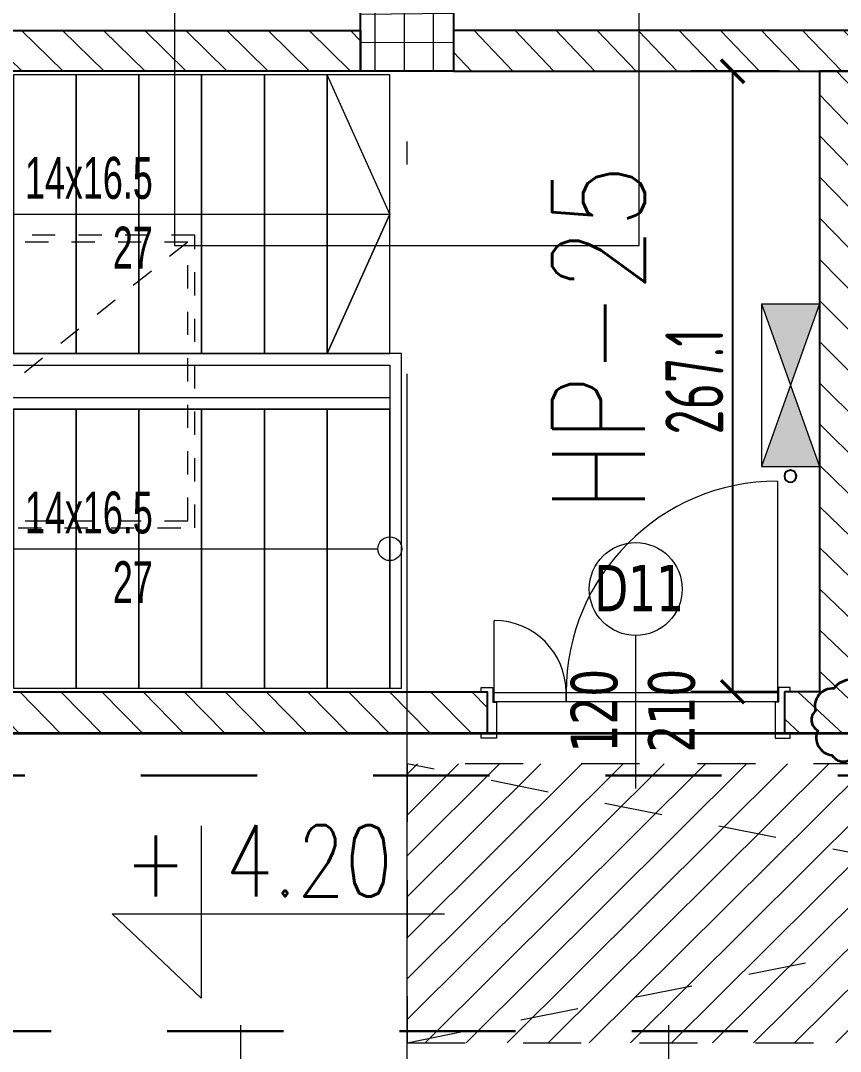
# Model space of a CAD drawing. Extents: x 6529560 to 6558080, y 5579316 to 5588131.
# Drawn here: x 6543822.113 to 6543825.642, y 5579678.003 to 5579682.439 of the extents above; entities that cross this region are included whole.
import ezdxf
from ezdxf import colors
from ezdxf.entities.mleader import LeaderData, LeaderLine
from ezdxf.math import Vec2, Vec3

# ---------------------------------------------------------------- set-up
doc = ezdxf.new("R2010")
doc.units = 0
doc.header["$MEASUREMENT"] = 0
doc.header["$PDSIZE"] = -5
for name, pattern in [('0.5_0.5', [1, 0.5, -0.5]), ('ACAD_ISO10W100', [18, 12, -3, 0, -3]), ('GR_HIDDEN', [0.004, 0.003, -0.001]), ('GR_SOLID', [0])]:
    doc.linetypes.add(name, pattern=pattern)
doc.layers.get('0').update_dxf_attribs({"color": 2, "linetype": 'CONTINUOUS', "lineweight": 5})
doc.layers.get('Defpoints').update_dxf_attribs({"linetype": 'CONTINUOUS'})
for name, color, linetype, lineweight in [('_AS_hydrantowa_opis', 7, 'CONTINUOUS', 25), ('_AS_hydrantowa_szafki', 240, 'CONTINUOUS', 25), ('_AS_WH_hydrant', 1, 'CONTINUOUS', 15), ('arch_drzwi i okna', 4, 'CONTINUOUS', 15), ('arch_drzwi i okna_znaczniki', 130, 'CONTINUOUS', 9), ('arch_fundamenty na rzucie', 3, 'CONTINUOUS', 15), ('arch_opisy', 20, 'CONTINUOUS', 13), ('arch_opisy elewacje', 7, 'GR_SOLID', 25), ('arch_osie', 181, 'CONTINUOUS', 5), ('arch_powierzchnia', 6, 'CONTINUOUS', 35), ('arch_schody', 7, 'CONTINUOUS', 9), ('arch_sciany murowane wewnetrzne', 20, 'CONTINUOUS', 25), ('arch_sciany wewnetrzne murowane wypelnienie', 20, 'CONTINUOUS', 15), ('arch_sciany wewntrzne gk wypelnienie', 70, 'CONTINUOUS', 13), ('arch_slupy wypelnienie', 9, 'CONTINUOUS', 13), ('arch_słupy', 8, 'CONTINUOUS', 25), ('arch_wymiary', 2, 'CONTINUOUS', 13), ('STRICHART_5_N1', 1, 'GR_HIDDEN', 18)]:
    doc.layers.add(name, color=color, linetype=linetype, lineweight=lineweight)
doc.styles.add('GR_STANDARD', font='simplex.shx')
doc.styles.add('ISO8', font='iso8.shx', dxfattribs={"width": 0.7})
doc.styles.add('KA_opisy_pionów', font='romans.shx', dxfattribs={"width": 0.8})
doc.styles.get("Standard").update_dxf_attribs({"font": 'arial.ttf', "width": 0.75})
doc.styles.add('styl1', font='romans.shx', dxfattribs={"width": 0.75})
doc.styles.add('TABELKA', font='tahoma.ttf', dxfattribs={"width": 0.8})
doc.dimstyles.new('biura', dxfattribs={"dimtxt": 0.25, "dimasz": 0.1, "dimexe": 0.18, "dimexo": 0.0625, "dimgap": 0.04, "dimtad": 1, "dimdec": 1, "dimlfac": 100, "dimzin": 0, "dimdsep": 46, "dimtxsty": 'ISO8', "dimblk": 'ARCHTICK', "dimcen": 0.09, "dimadec": 0, "dimazin": 0, "dimtfac": 1, "dimtdec": 1, "dimtix": 1, "dimtofl": 0, "dimtmove": 0, "dimatfit": 3, "dimldrblk": 'ARCHTICK', "dimfxl": 0.2, "dimfxlon": 1, "dimtolj": 1, "dimtzin": 0, "dimarcsym": 0})

# ---------------------------------------------------------------- blocks, each defined once
blk = doc.blocks.new('A$C6A985AF1')
for p, q in [((0.9365009339526295, 1.024999864399432, -1.8365369545e-06), (1.061500933952628, 1.024999864399432, -1.8365369545e-06)), ((0.9365009339526295, 0.0249998643994331, -1.8365369545e-06), (1.061500933952628, 0.0249998643994331, -1.8365369545e-06))]:
    blk.add_line(p, q)
at = {"layer": 'arch_drzwi i okna', "extrusion": (0, 0, -1)}
for points in [[(-0.9365009339526295, 1.049999863840638), (-0.9185009337961672, 1.049999863840638), (-0.9185009337961672, 0.9999998640269039), (-0.9810009337961672, 0.9999998640269039), (-0.9810009337961672, 0.9849998643621802), (-1.081500934436917, 0.9849998643621802), (-1.081500934436917, 1.049999863840638), (-1.061500933952628, 1.049999863840638)], [(-0.940000934526324, 0.9949998641386628), (-0.8580745356157422, 0.9914228804409503), (-0.7767716469243169, 0.9807191519066693), (-0.6967110317200425, 0.962970140390098), (-0.6185019994154572, 0.9383109277114272), (-0.5427397675812246, 0.9069291837513445), (-0.4700009338557721, 0.8690637433901429), (-0.4008390838280321, 0.825002785772085), (-0.3357805805280805, 0.7750816410407424), (-0.2753205597400665, 0.7196802385151388), (-0.2199191572144628, 0.6592202167958022), (-0.16999801248312, 0.5941617144271732), (-0.1259370548650622, 0.5249998643994332), (-0.0880716145038605, 0.4522610297426583), (-0.056689870543778, 0.3764987988397479), (-0.0320306569337845, 0.2982897665351629), (-0.014281646348536, 0.2182291513308883), (-0.0035779178142548, 0.1369262626394629), (-9.341165423e-07, 0.0549998637288809), (-0.9800009336322546, 0.0549998637288809), (-0.9800009336322546, 0.9949998641386628), (-0.940000934526324, 0.9949998641386628), (-0.940000934526324, 0.0549998637288809)]]:
    blk.add_lwpolyline(points, dxfattribs=at)
at = {"layer": 'arch_drzwi i okna'}
blk.add_lwpolyline([(0.9365009339526295, -1.359730959e-07), (0.9185009337961672, -1.359730959e-07), (0.9185009337961672, 0.0499998638406396), (0.9810009337961672, 0.0499998638406396), (0.9810009337961672, 0.0649998644366861), (1.081500934436917, 0.0649998644366861), (1.081500934436917, -1.359730959e-07), (1.061500933952628, -1.359730959e-07)], dxfattribs=at)
at = {"layer": 'arch_drzwi i okna_znaczniki'}
blk.add_line((1.23829905502498, 0.5249998643994332, -1.8365369545e-06), (0.6945797856897116, 0.5249998643994332, -1.8365369545e-06), dxfattribs=at)
blk.add_circle((0.4945797855034472, 0.5249998643994332, -1.8365369545e-06), 0.2, dxfattribs=at)
blk = doc.blocks.new('_ArchTick')
at = {"color": 0, "linetype": 'ByBlock', "const_width": 0.15}
blk.add_lwpolyline([(-0.5, -0.5), (0.5, 0.5)], dxfattribs=at)
blk = doc.blocks.new('*D2567')
at = {"layer": 'arch_wymiary', "color": 0, "lineweight": -2, "transparency": 16777216}
for p, q in [((6543819.212003291, 5579683.301464302), (6543819.212003291, 5579683.681464302)), ((6543825.551878614, 5579683.301464302), (6543825.551878614, 5579683.681464302)), ((6543819.212003291, 5579683.501464303), (6543825.551878614, 5579683.501464303))]:
    blk.add_line(p, q, dxfattribs=at)
at = {"layer": 'Defpoints', "color": 0, "transparency": 16777216}
for p in [(6543825.551878614, 5579683.501464303), (6543819.212003291, 5579682.221068221, 8.356679206e-07), (6543825.551878614, 5579682.221169276, 8.356679206e-07)]:
    blk.add_point(p, dxfattribs=at)
at = {"layer": 'arch_wymiary', "color": 0, "lineweight": -2, "transparency": 16777216, "xscale": 0.1, "yscale": 0.1, "zscale": 0.1, "rotation": 180}
blk.add_blockref('_ArchTick', (6543819.212003291, 5579683.501464303), dxfattribs=at)
at = {"layer": 'arch_wymiary', "color": 0, "lineweight": -2, "transparency": 16777216, "xscale": 0.1, "yscale": 0.1, "zscale": 0.1}
blk.add_blockref('_ArchTick', (6543825.551878614, 5579683.501464303), dxfattribs=at)
at = {"layer": 'arch_wymiary', "color": 0, "transparency": 16777216, "insert": (6543822.381940953, 5579683.666464302), "char_height": 0.25, "attachment_point": 5, "style": 'ISO8'}
blk.add_mtext('\\A1;634.0', dxfattribs=at)
blk = doc.blocks.new('*D2568')
at = {"layer": 'arch_wymiary', "color": 0, "lineweight": -2, "transparency": 16777216}
for p, q in [((6543825.377972703, 5579682.221171102), (6543824.997972704, 5579682.221171102)), ((6543825.177972703, 5579682.221171102), (6543825.177972703, 5579679.55054744)), ((6543825.377972703, 5579679.55054744), (6543824.997972704, 5579679.55054744))]:
    blk.add_line(p, q, dxfattribs=at)
at = {"layer": 'Defpoints', "color": 0, "transparency": 16777216}
for p in [(6543825.491847374, 5579682.221171102, 8.356679206e-07), (6543825.177972703, 5579679.55054744), (6543825.551876872, 5579679.55054744, 8.356679206e-07)]:
    blk.add_point(p, dxfattribs=at)
at = {"layer": 'arch_wymiary', "color": 0, "lineweight": -2, "transparency": 16777216, "xscale": 0.1, "yscale": 0.1, "zscale": 0.1}
for p, rotation in [((6543825.177972703, 5579682.221171102), 90), ((6543825.177972703, 5579679.55054744), 270)]:
    blk.add_blockref('_ArchTick', p, dxfattribs=dict(at, rotation=rotation))
at = {"layer": 'arch_wymiary', "color": 0, "transparency": 16777216, "insert": (6543825.012972702, 5579680.885859268), "char_height": 0.25, "attachment_point": 5, "rotation": 90, "style": 'ISO8'}
blk.add_mtext('\\A1;267.1', dxfattribs=at)
blk = doc.blocks.new('*D2563')
at = {"layer": 'arch_wymiary', "color": 0, "lineweight": -2, "transparency": 16777216}
for p, q in [((6543820.732003084, 5579682.71268064), (6543820.732003084, 5579683.092680641)), ((6543823.702003078, 5579682.71268064), (6543823.702003078, 5579683.092680641)), ((6543820.732003084, 5579682.912680641), (6543823.702003078, 5579682.912680641))]:
    blk.add_line(p, q, dxfattribs=at)
at = {"layer": 'Defpoints', "color": 0, "transparency": 16777216}
for p in [(6543823.702003078, 5579682.912680641), (6543820.732003084, 5579681.455828706, 8.356679206e-07), (6543823.702003078, 5579681.462613184, 8.356679206e-07)]:
    blk.add_point(p, dxfattribs=at)
at = {"layer": 'arch_wymiary', "color": 0, "lineweight": -2, "transparency": 16777216, "xscale": 0.1, "yscale": 0.1, "zscale": 0.1, "rotation": 180}
blk.add_blockref('_ArchTick', (6543820.732003084, 5579682.912680641), dxfattribs=at)
at = {"layer": 'arch_wymiary', "color": 0, "lineweight": -2, "transparency": 16777216, "xscale": 0.1, "yscale": 0.1, "zscale": 0.1}
blk.add_blockref('_ArchTick', (6543823.702003078, 5579682.912680641), dxfattribs=at)
at = {"layer": 'arch_wymiary', "color": 0, "transparency": 16777216, "insert": (6543822.217003081, 5579683.077680641), "char_height": 0.25, "attachment_point": 5, "style": 'ISO8'}
blk.add_mtext('\\A1;297.0', dxfattribs=at)
blk = doc.blocks.new('*D2565')
at = {"layer": 'arch_wymiary', "color": 0, "lineweight": -2, "transparency": 16777216}
for p, q in [((6543823.702003078, 5579682.72768064), (6543823.702003078, 5579683.10768064)), ((6543825.552348002, 5579682.727780699), (6543825.552348002, 5579683.10768064)), ((6543823.702003078, 5579682.92768064), (6543825.552348002, 5579682.92768064))]:
    blk.add_line(p, q, dxfattribs=at)
at = {"layer": 'Defpoints', "color": 0, "transparency": 16777216}
for p in [(6543825.552348002, 5579682.92768064), (6543825.552348002, 5579681.503476872, -0.036821220344617), (6543823.702003078, 5579681.4752903, 8.356679206e-07)]:
    blk.add_point(p, dxfattribs=at)
at = {"layer": 'arch_wymiary', "color": 0, "lineweight": -2, "transparency": 16777216, "xscale": 0.1, "yscale": 0.1, "zscale": 0.1, "rotation": 180}
blk.add_blockref('_ArchTick', (6543823.702003078, 5579682.92768064), dxfattribs=at)
at = {"layer": 'arch_wymiary', "color": 0, "lineweight": -2, "transparency": 16777216, "xscale": 0.1, "yscale": 0.1, "zscale": 0.1}
blk.add_blockref('_ArchTick', (6543825.552348002, 5579682.92768064), dxfattribs=at)
at = {"layer": 'arch_wymiary', "color": 0, "transparency": 16777216, "insert": (6543824.62717554, 5579683.092680641), "char_height": 0.25, "attachment_point": 5, "style": 'ISO8'}
blk.add_mtext('\\A1;185.0', dxfattribs=at)
blk = doc.blocks.new('A$C6D4A2805')
at = {"layer": '_AS_WH_hydrant'}
h = blk.add_hatch(color=1, dxfattribs=at)
h.dxf.hatch_style = 1
h.paths.add_polyline_path([(350.0000645567197, -124.9997772218194), (699.9999280672055, 0.0005195129197091), (700.0000999062322, -249.999483399326)])
h.paths.add_polyline_path([(0, 0), (350.0000645567197, -124.9997772218194), (0.0002010460011661, -250.0000739567913)])
at = {"layer": '_AS_hydrantowa_szafki'}
blk.add_circle((742.5664636726724, -124.9994771748315), 26, dxfattribs=at)
at = {"layer": '_AS_WH_hydrant'}
for p, q in [((0, 0), (699.9999280672055, 0.0005195129197091)), ((0, 0), (700.0000999062322, -249.999483399326)), ((0, 0), (0.0002010460011661, -250.0000739567913)), ((0.0002010460011661, -250.0000739567913), (699.9999280672055, 0.0005195129197091)), ((699.9999280672055, 0.0005195129197091), (700.0001309881918, -249.999483399326)), ((700.0000999062322, -249.999483399326), (0.0002010460011661, -250.0000739567913))]:
    blk.add_line(p, q, dxfattribs=at)

msp = doc.modelspace()

# ---------------------------------------------------------------- hatches: boundary and pattern name
at = {"transparency": 33554585}
h = msp.add_hatch(dxfattribs=at)
h.set_pattern_fill('ANSI31', color=256)
h.set_pattern_definition([(45, (0.4768197489902378, 98.16788971982896), (-0.0883883476483184, 0.0883883476483185), [])])
h.paths.add_polyline_path([(6543811.776522387, 5579679.240330833), (6543811.776522387, 5579678.040330833), (6543817.776522388, 5579678.040330833), (6543817.776522388, 5579679.240330833)])
h.paths.add_polyline_path([(6543823.776522387, 5579679.240329601), (6543823.776522387, 5579678.040329601), (6543829.776522387, 5579678.040329601), (6543829.776522387, 5579679.240329601)])
at = {"layer": 'arch_sciany wewnetrzne murowane wypelnienie'}
h = msp.add_hatch(dxfattribs=at)
h.set_pattern_fill('ANSI31', color=256, angle=90)
h.set_pattern_definition([(135, (0.4768197489902378, 98.16788971982896), (-0.0883883476483185, -0.0883883476483184), [])])
h.paths.add_polyline_path([(6543746.076561079, 5579682.396034854), (6543751.576592763, 5579682.396034854), (6543751.576592763, 5579682.221034854), (6543746.076561079, 5579682.221034854)])
h.paths.add_polyline_path([(6543757.975718509, 5579682.220993926), (6543763.576617274, 5579682.221011361), (6543763.576617476, 5579682.39605229), (6543757.975718712, 5579682.396034855)])
h.paths.add_polyline_path([(6543769.976495872, 5579682.396053443), (6543775.576617272, 5579682.396034854), (6543775.576617272, 5579682.221034854), (6543769.976495872, 5579682.221053444)])
h.paths.add_polyline_path([(6543781.975718506, 5579682.220993926), (6543787.57661727, 5579682.220993926), (6543787.57661727, 5579682.396034854), (6543781.975718506, 5579682.396034854)])
h.paths.add_polyline_path([(6543793.976470417, 5579682.39611254), (6543799.576616429, 5579682.396034854), (6543799.576617331, 5579682.221075783), (6543793.976471318, 5579682.221153468)])
h.paths.add_polyline_path([(6543805.975700311, 5579682.221034854), (6543811.576617265, 5579682.221034854), (6543811.576617265, 5579682.396034854), (6543805.975700311, 5579682.396034854)])
h.paths.add_polyline_path([(6543817.976623034, 5579682.395993928), (6543823.576617262, 5579682.395953002), (6543823.576617262, 5579682.221036323), (6543817.976623034, 5579682.221077249)])
h.paths.add_polyline_path([(6543829.976598483, 5579682.221036322), (6543835.576617274, 5579682.221036322), (6543835.576617181, 5579682.396787672), (6543829.97659839, 5579682.396787672)])
h.paths.add_polyline_path([(6543841.976598481, 5579682.221034854), (6543847.576617273, 5579682.221034854), (6543847.576617273, 5579682.396034854), (6543841.976598481, 5579682.396034854)])
h.paths.add_polyline_path([(6543847.976592718, 5579682.22102535), (6543853.476561069, 5579682.22102535), (6543853.476561069, 5579682.396034854), (6543847.976592718, 5579682.396034854)])
h.paths.add_polyline_path([(6543835.976592719, 5579682.22102535), (6543840.286540401, 5579682.22103146), (6543840.286540308, 5579682.396045114), (6543835.976592625, 5579682.396039004)])
h.paths.add_polyline_path([(6543823.976592712, 5579682.22102535), (6543829.576547235, 5579682.22102535), (6543829.576547235, 5579682.396034854), (6543823.976592712, 5579682.396034854)])
h.paths.add_polyline_path([(6543811.976592718, 5579682.221092128), (6543817.576547237, 5579682.221092128), (6543817.576547237, 5579682.396034854), (6543811.976592718, 5579682.396034854)])
h.paths.add_polyline_path([(6543799.976592716, 5579682.22102535), (6543805.576547229, 5579682.22102535), (6543805.576522686, 5579682.395996695), (6543799.976592716, 5579682.395996695)])
h.paths.add_polyline_path([(6543787.976592715, 5579682.22102535), (6543793.576547231, 5579682.22102535), (6543793.576547231, 5579682.396034854), (6543787.976592715, 5579682.396034854)])
h.paths.add_polyline_path([(6543775.976592718, 5579682.221034854), (6543781.576547234, 5579682.221034854), (6543781.576547234, 5579682.396034854), (6543775.976592718, 5579682.396034854)])
h.paths.add_polyline_path([(6543763.976592718, 5579682.22102535), (6543769.576547231, 5579682.22102535), (6543769.576547231, 5579682.396034854), (6543763.976592718, 5579682.396034854)])
h.paths.add_polyline_path([(6543751.976568213, 5579682.221074111), (6543757.57649594, 5579682.221074111), (6543757.57649594, 5579682.396034854), (6543751.976568213, 5579682.396034854)])
h.paths.add_polyline_path([(6543801.546618281, 5579682.221026598), (6543804.006618281, 5579682.221026598), (6543804.006618281, 5579682.395996695), (6543801.546618281, 5579682.395996697)])
h.paths.add_polyline_path([(6543840.576540354, 5579682.396043041), (6543841.576522449, 5579682.396043041), (6543841.576522449, 5579682.221066284), (6543840.576540354, 5579682.221066284)])
h = msp.add_hatch(dxfattribs=at)
h.set_pattern_fill('ANSI31', color=256, angle=90, style=0)
h.set_pattern_definition([(135, (224.1392857916653, 366.0941075840965), (-0.0883883476483185, -0.0883883476483184), [])])
h.paths.add_polyline_path([(6543825.401162839, 5579679.550549233), (6543825.401167908, 5579679.370541062), (6543825.731834168, 5579679.370537156), (6543825.731865707, 5579682.221171101), (6543825.551878614, 5579682.221169276), (6543825.551876868, 5579679.550547438)])
h.paths.add_polyline_path([(6543819.212003291, 5579682.221039222), (6543819.212000729, 5579679.550869956), (6543824.121162868, 5579679.550867189), (6543824.121167938, 5579679.370876171), (6543819.032102703, 5579679.370876171), (6543819.032100194, 5579682.221077249)])
at = {"layer": 'arch_sciany wewntrzne gk wypelnienie'}
h = msp.add_hatch(dxfattribs=at)
h.set_pattern_fill('ANSI37', color=256, scale=0.8, angle=90)
h.set_pattern_definition([(135, (0.4768197489902378, 98.16788971982896), (-0.0707106781186548, -0.0707106781186548), []), (225, (0.4768197489902378, 98.16788971982896), (0.0707106781186548, -0.0707106781186548), [])])
h.paths.add_polyline_path([(6543828.851865141, 5579680.871182914), (6543828.931878847, 5579680.871182914), (6543828.931878847, 5579680.971171102), (6543828.851865141, 5579680.971171102)], flags=17)
h.paths.add_polyline_path([(6543827.751865135, 5579680.971102293), (6543827.751865135, 5579680.871102294), (6543828.011865141, 5579680.87110229), (6543828.011865143, 5579680.971102289), (6543827.931865137, 5579680.97110229), (6543827.931865149, 5579682.071102289), (6543827.83186515, 5579682.07110229), (6543827.831865137, 5579680.971102292)], flags=17)
h.paths.add_polyline_path([(6543826.651865131, 5579680.971102298), (6543826.651865131, 5579680.871102299), (6543826.911865137, 5579680.871102295), (6543826.911865137, 5579680.971102296), (6543826.831865133, 5579680.971102296), (6543826.831865145, 5579682.071102295), (6543826.731865145, 5579682.071102296), (6543826.731865133, 5579680.971102297)], flags=17)
h.paths.add_polyline_path([(6543831.077053002, 5579679.3406111), (6543832.924837508, 5579679.340250049), (6543832.924843392, 5579679.465314813), (6543832.125885447, 5579679.465352411), (6543832.125901687, 5579682.22103632), (6543831.875903239, 5579682.22103632), (6543831.875903237, 5579679.465546335), (6543831.077053002, 5579679.465524036)], flags=17)
h.paths.add_polyline_path([(6543775.97652131, 5579672.562711427), (6543776.133657281, 5579672.562711427), (6543776.133657281, 5579672.687711426), (6543775.97652131, 5579672.687711426)])
h.paths.add_polyline_path([(6543805.52631407, 5579679.466649816), (6543805.52631407, 5579679.34202755), (6543805.701547256, 5579679.34202755), (6543805.701547236, 5579682.221072561), (6543805.576547229, 5579682.221159792), (6543805.576547229, 5579679.466716163)])
h.paths.add_polyline_path([(6543811.174062316, 5579677.814474194), (6543811.174062316, 5579670.991072974), (6543811.298981189, 5579670.991071553), (6543811.298981189, 5579677.814474195), (6543814.33266356, 5579677.814461856), (6543814.332663563, 5579677.939460946), (6543809.944116447, 5579677.939473284), (6543809.944116447, 5579677.814461401)])
h.paths.add_polyline_path([(6543809.944116442, 5579682.221504417), (6543809.944116447, 5579679.342386698), (6543809.944116446, 5579679.341918382), (6543809.944113974, 5579679.342387408), (6543810.069113974, 5579679.342385987), (6543810.069127688, 5579679.341742292), (6543811.863017871, 5579679.341628944), (6543811.86302577, 5579679.466628944), (6543810.069116448, 5579679.467378801), (6543810.069116441, 5579682.221540881)])
h.paths.add_polyline_path([(6543795.354303063, 5579682.221133487), (6543795.479303057, 5579682.221133487), (6543795.479302087, 5579682.101151742), (6543795.354302091, 5579682.101151742)])
h.paths.add_polyline_path([(6543792.602175157, 5579682.22102535), (6543792.727175151, 5579682.22102535), (6543792.729298559, 5579682.101153466), (6543792.604298565, 5579682.101153466)])
h.paths.add_polyline_path([(6543828.931865146, 5579682.221077249), (6543828.931865146, 5579682.071077249), (6543825.731863935, 5579682.071114104), (6543825.731865707, 5579682.221171101)])
h.paths.add_polyline_path([(6543825.731852004, 5579680.871182914), (6543825.811865712, 5579680.871182914), (6543825.811865712, 5579680.971171102), (6543825.731852004, 5579680.971171102)], flags=17)
h.paths.add_polyline_path([(6543818.88295381, 5579679.466248899), (6543819.032100194, 5579679.466248899), (6543819.032100194, 5579679.341174709), (6543818.88295381, 5579679.341174709)], flags=17)
h.paths.add_polyline_path([(6543815.038226563, 5579682.221071334), (6543815.038052506, 5579679.466427079), (6543814.913943046, 5579679.466499686), (6543814.913935144, 5579679.341434919), (6543817.88295381, 5579679.341247319), (6543817.88295381, 5579679.46624732), (6543815.163226569, 5579679.46641917), (6543815.163226562, 5579682.220920382)], flags=17)
h.paths.add_polyline_path([(6543812.913226558, 5579682.221071329), (6543812.913052511, 5579679.466561351), (6543812.863017948, 5579679.466561351), (6543812.863017947, 5579679.341629277), (6543813.913943046, 5579679.341629275), (6543813.913943047, 5579679.466499686), (6543813.038226562, 5579679.466553441), (6543813.038226558, 5579682.221034854)], flags=17)
h.paths.add_polyline_path([(6543828.931865146, 5579680.592672379), (6543829.056865145, 5579680.592672379), (6543829.056865145, 5579682.221077248), (6543828.931865146, 5579682.221077248)], flags=17)
h.paths.add_polyline_path([(6543830.077053002, 5579679.465507208), (6543830.077053002, 5579679.340507208), (6543825.73183168, 5579679.340525141), (6543825.731833159, 5579679.465751377), (6543828.931865146, 5579679.46575312), (6543828.931865147, 5579679.59267238), (6543829.056871665, 5579679.59267238), (6543829.056858624, 5579679.465546335)], flags=17)
h.paths.add_polyline_path([(6543825.401800754, 5579677.939456571), (6543825.401800754, 5579677.814456571), (6543827.015269852, 5579677.814471575), (6543827.015270359, 5579677.214458972), (6543829.165138332, 5579677.214160406), (6543829.165136826, 5579677.814438516), (6543834.859482227, 5579677.814448595), (6543834.859482227, 5579677.939468141), (6543829.040269748, 5579677.939461183), (6543829.040270256, 5579677.339460261), (6543827.140269853, 5579677.339459079), (6543827.140269853, 5579677.939461874)], flags=17)
h.paths.add_polyline_path([(6543823.559951467, 5579677.939460777), (6543823.559951467, 5579677.814460778), (6543823.851521311, 5579677.81447295), (6543823.851521311, 5579671.321076054), (6543823.976521312, 5579671.321076054), (6543823.976521312, 5579677.814472951), (6543824.401800755, 5579677.81447295), (6543824.401800755, 5579677.939465867)], flags=17)
h.paths.add_polyline_path([(6543815.944021623, 5579672.877945946), (6543816.069021623, 5579672.877945946), (6543816.069021623, 5579670.991071095), (6543815.944021623, 5579670.991071095)])
h.paths.add_polyline_path([(6543815.332663561, 5579677.939471546), (6543815.332663561, 5579677.8144614), (6543815.944021623, 5579677.814472948), (6543815.944021623, 5579673.877945948), (6543816.069021622, 5579673.877945952), (6543816.069021622, 5579677.814456819), (6543816.360540611, 5579677.814456815), (6543816.36054061, 5579677.939470542)], flags=17)
h.paths.add_polyline_path([(6543777.890718506, 5579680.656208543), (6543777.765718506, 5579680.656208543), (6543777.765718492, 5579677.506073696), (6543781.905445558, 5579677.506073696), (6543781.905445558, 5579677.631073695), (6543777.890718506, 5579677.631073695)])
h.paths.add_polyline_path([(6543777.765718506, 5579682.22104096), (6543777.890718506, 5579682.22104096), (6543777.890718506, 5579681.656208544), (6543777.765718506, 5579681.656208544)])
h.paths.add_polyline_path([(6543794.104436234, 5579677.851153458), (6543795.254489404, 5579677.851153458), (6543795.254489404, 5579677.976153459), (6543794.104436234, 5579677.976153459)], flags=16)
h.paths.add_polyline_path([(6543794.104487714, 5579678.87615346), (6543795.254489403, 5579678.87615346), (6543795.254489403, 5579679.00115346), (6543794.104487714, 5579679.00115346)], flags=17)
h.paths.add_polyline_path([(6543794.104489402, 5579680.026153464), (6543795.254489403, 5579680.026153464), (6543795.254489403, 5579679.901153464), (6543794.104489402, 5579679.901153464)], flags=17)
h.paths.add_polyline_path([(6543792.754298508, 5579679.901153467), (6543793.9043002, 5579679.901153467), (6543793.9043002, 5579680.026153465), (6543792.754298508, 5579680.026153465)], flags=17)
h.paths.add_polyline_path([(6543792.754298507, 5579678.876153463), (6543793.904300198, 5579678.876153463), (6543793.904300198, 5579679.001153463), (6543792.754298507, 5579679.001153463)], flags=17)
h.paths.add_polyline_path([(6543792.754298505, 5579677.851153461), (6543793.904298503, 5579677.851153461), (6543793.904298503, 5579677.976153461), (6543792.754298505, 5579677.976153461)], flags=17)
h.paths.add_polyline_path([(6543790.304298507, 5579677.921153459), (6543791.454298513, 5579677.921153459), (6543791.454298513, 5579678.046153461), (6543790.304298507, 5579678.046153461)], flags=17)
h.paths.add_polyline_path([(6543790.304298507, 5579678.946153462), (6543791.454298509, 5579678.946153462), (6543791.454298509, 5579679.071153463), (6543790.304298507, 5579679.071153463)], flags=16)
h.paths.add_polyline_path([(6543790.304298507, 5579680.096153466), (6543791.454298508, 5579680.096153466), (6543791.454298508, 5579679.971153466), (6543790.304298507, 5579679.971153466)], flags=16)
h.paths.add_polyline_path([(6543790.304218775, 5579681.121153468), (6543791.454298508, 5579681.121153468), (6543791.454298508, 5579680.996153467), (6543790.304218775, 5579680.996153467)], flags=16)
h.paths.add_polyline_path([(6543796.503363004, 5579682.221141914), (6543796.753363007, 5579682.221141914), (6543796.753363007, 5579677.770840767), (6543796.503363004, 5579677.770840767)])
h.paths.add_polyline_path([(6543790.054298551, 5579682.221168518), (6543790.306388002, 5579682.221042247), (6543790.304296822, 5579677.92115346), (6543790.179628583, 5579677.921153459), (6543790.179628582, 5579677.749069747), (6543790.054298551, 5579677.749069747)])
h.paths.add_polyline_path([(6543788.219314164, 5579682.22107113), (6543788.344393895, 5579682.22107113), (6543788.344393895, 5579677.748987575), (6543788.219314164, 5579677.748987575)])
h.paths.add_polyline_path([(6543782.061021572, 5579675.706073699), (6543782.061021572, 5579675.581073699), (6543783.153160343, 5579675.581073699), (6543783.153160343, 5579676.543573696), (6543798.301619499, 5579676.543546817), (6543798.301619619, 5579676.668546818), (6543796.753363007, 5579676.668644316), (6543796.753363015, 5579676.770840767), (6543796.628363016, 5579676.770840767), (6543796.628362915, 5579676.668548419), (6543794.104492171, 5579676.668450576), (6543794.104298922, 5579680.926153464), (6543795.479302087, 5579680.92615174), (6543795.479302085, 5579681.101151744), (6543795.354302091, 5579681.101151741), (6543795.354302087, 5579681.051151738), (6543794.1043002, 5579681.05110117), (6543794.104311449, 5579682.151152667), (6543793.9043002, 5579682.151153466), (6543793.9043002, 5579681.051153467), (6543792.729298566, 5579681.051153466), (6543792.729298559, 5579681.101153466), (6543792.604298565, 5579681.101153465), (6543792.604298565, 5579680.926153465), (6543793.9043002, 5579680.926153466), (6543793.904300194, 5579676.668562504), (6543790.304298507, 5579676.668562504), (6543790.304298507, 5579676.749069748), (6543790.054628582, 5579676.749069748), (6543790.054628503, 5579676.668566122), (6543788.344314164, 5579676.668567782), (6543788.344314164, 5579676.748987574), (6543788.219314164, 5579676.748987574), (6543788.219314164, 5579676.668573696), (6543783.153160343, 5579676.668573696), (6543783.153160342, 5579677.631073695), (6543782.905445559, 5579677.631073695), (6543782.905445559, 5579677.506073696), (6543783.028160341, 5579677.506073696), (6543783.028160341, 5579675.706073697)])
h.paths.add_polyline_path([(6543777.063638862, 5579672.562711427), (6543777.890718505, 5579672.562711427), (6543777.890718506, 5579675.581073697), (6543781.061021571, 5579675.581073699), (6543781.061021571, 5579675.706073695), (6543777.765718492, 5579675.706073693), (6543777.765718506, 5579672.687711426), (6543777.063638862, 5579672.687711426)])
h.paths.add_polyline_path([(6543838.859482227, 5579677.939459438), (6543838.859482227, 5579677.814459438), (6543838.984669475, 5579677.814458943), (6543838.984667385, 5579680.670411355), (6543839.159583259, 5579680.670411354), (6543839.159583259, 5579680.795411355), (6543838.984667668, 5579680.795411349), (6543838.9846671, 5579682.221074283), (6543838.859708857, 5579682.221036319), (6543838.859534708, 5579679.464932154), (6543834.669938101, 5579679.465166387), (6543834.669938217, 5579679.592672379), (6543834.544938116, 5579679.592672379), (6543834.544938103, 5579679.465174287), (6543833.924847339, 5579679.465276142), (6543833.924839447, 5579679.340353485), (6543836.477196808, 5579679.33995705), (6543838.859482884, 5579679.339662469)])
h.paths.add_polyline_path([(6543836.259621796, 5579682.221036319), (6543836.259621796, 5579682.071036318), (6543838.859726926, 5579682.070796857), (6543838.859681294, 5579682.221031084)], flags=17)
h.paths.add_polyline_path([(6543837.279621781, 5579680.971102298), (6543837.279621781, 5579680.871102299), (6543837.539621786, 5579680.871102296), (6543837.539621787, 5579680.971102296), (6543837.459621783, 5579680.971102297), (6543837.459621794, 5579682.071102296), (6543837.359621796, 5579682.071102297), (6543837.359621782, 5579680.971102298)], flags=17)
h.paths.add_polyline_path([(6543836.25962179, 5579680.971102298), (6543836.25962179, 5579680.871102299), (6543836.439621786, 5579680.871102295), (6543836.439621787, 5579680.971102296), (6543836.359621783, 5579680.971102296), (6543836.359621795, 5579682.071102295), (6543836.259621794, 5579682.071102296)], flags=17)
h.paths.add_polyline_path([(6543834.544938116, 5579680.592672379), (6543834.669939641, 5579680.592672379), (6543834.669939641, 5579682.22103632), (6543834.544938116, 5579682.22103632)], flags=17)
h.paths.add_polyline_path([(6543842.32875331, 5579682.221071467), (6543842.453770629, 5579682.221071467), (6543842.453771745, 5579677.815639989), (6543842.328754425, 5579677.815639989), (6543842.328754145, 5579680.6704115), (6543840.15958326, 5579680.670411498), (6543840.15958326, 5579680.795411499), (6543842.328753867, 5579680.795411499)])
h.paths.add_polyline_path([(6543838.379621785, 5579680.871182914), (6543838.859635492, 5579680.871182914), (6543838.859635492, 5579680.971171102), (6543838.379621785, 5579680.971171102)], flags=17)
edge = h.paths.add_edge_path()
edge.add_line((6543804.526314069, 5579679.341717741), (6543804.52631407, 5579677.939473286))
edge.add_line((6543804.52631407, 5579677.939473286), (6543808.944116447, 5579677.939461402))
edge.add_line((6543808.944116447, 5579677.939461402), (6543808.944116447, 5579677.814474194))
edge.add_line((6543808.944116447, 5579677.814474194), (6543804.401321883, 5579677.814474194))
edge.add_line((6543804.401321883, 5579677.814474194), (6543804.401306255, 5579679.341714079))
edge.add_line((6543804.52632189, 5579679.341716163), (6543804.52632189, 5579679.466716162))
edge.add_line((6543804.52632189, 5579679.466716162), (6543799.701614759, 5579679.466670052))
edge.add_line((6543799.701614759, 5579679.466670052), (6543799.701645081, 5579682.221097542))
edge.add_line((6543799.701645081, 5579682.221097542), (6543799.576617331, 5579682.221097542))
edge.add_line((6543799.576617331, 5579682.221097542), (6543799.576617338, 5579676.668558219))
edge.add_line((6543799.576617338, 5579676.668558219), (6543799.301619499, 5579676.668595082))
edge.add_line((6543799.301619499, 5579676.668595082), (6543799.301619499, 5579676.543693554))
edge.add_line((6543799.301619499, 5579676.543693554), (6543799.701614759, 5579676.54365698))
edge.add_line((6543799.701614759, 5579676.54365698), (6543799.701614759, 5579679.34167005))
edge.add_line((6543799.701614759, 5579679.34167005), (6543801.701614378, 5579679.341688537))
edge.add_line((6543801.701614378, 5579679.341688537), (6543801.701614378, 5579670.991081423))
edge.add_line((6543801.701614378, 5579670.991081423), (6543801.826611801, 5579670.991081423))
edge.add_line((6543801.826611801, 5579670.991081423), (6543801.826611801, 5579679.341688537))
edge.add_line((6543801.826611801, 5579679.341688537), (6543804.401306255, 5579679.341717374))
edge.add_line((6543836.559482228, 5579679.33995778), (6543836.559482228, 5579677.814460175))
edge.add_line((6543836.559482228, 5579677.814460175), (6543836.434482227, 5579677.814460175))
edge.add_line((6543836.434482227, 5579677.814460175), (6543835.859482227, 5579677.814459438))
edge.add_line((6543835.859482227, 5579677.814459438), (6543835.859482227, 5579677.939459107))
edge.add_line((6543835.859482227, 5579677.939459107), (6543836.434563748, 5579677.939459107))
edge.add_line((6543836.434563748, 5579677.939459107), (6543836.434645267, 5579679.339971122))
h.paths.add_polyline_path([(6543822.559951466, 5579677.939468054), (6543817.360540611, 5579677.939468054), (6543817.360540611, 5579677.814460778), (6543822.559951466, 5579677.814460778)], flags=17)
h.paths.add_polyline_path([(6543767.410718496, 5579682.221071241), (6543767.535718499, 5579682.221071241), (6543767.535718499, 5579681.383578649), (6543767.410718496, 5579681.383578649)])
h.paths.add_polyline_path([(6543766.726521604, 5579672.33139319), (6543766.851521598, 5579672.33139319), (6543766.851521598, 5579672.796071704), (6543767.535718516, 5579672.796071704), (6543767.535718497, 5579680.383578651), (6543767.410718496, 5579680.383578651), (6543767.410718515, 5579672.921071704), (6543766.726521599, 5579672.921071704)])
h.paths.add_polyline_path([(6543766.726521615, 5579671.331393191), (6543766.851521598, 5579671.331393191), (6543766.851521598, 5579670.991077456), (6543766.726521615, 5579670.991077456)])
h.paths.add_polyline_path([(6543745.546574781, 5579682.171131927), (6543745.546574781, 5579682.071071261), (6543746.446530376, 5579682.071071263), (6543746.446530376, 5579680.921069571), (6543746.571530378, 5579680.921069571), (6543746.571531037, 5579682.071070674), (6543747.469910622, 5579682.071071263), (6543747.471530381, 5579680.921069574), (6543747.59653038, 5579680.921069574), (6543747.59653104, 5579682.071070087), (6543748.496530382, 5579682.071069571), (6543748.496530382, 5579682.221034854), (6543746.076561079, 5579682.221034854), (6543746.076555968, 5579682.171077701)])
h.paths.add_polyline_path([(6543748.621530386, 5579682.021071203), (6543749.931539548, 5579682.021071203), (6543749.931539548, 5579682.221034854), (6543748.621530386, 5579682.221034854)])
h.paths.add_polyline_path([(6543748.496530382, 5579682.221034854), (6543748.496530382, 5579680.796069573), (6543748.671530401, 5579680.796069573), (6543748.6715304, 5579680.921069559), (6543748.621530383, 5579680.921069574), (6543748.621478087, 5579682.221071205)])
h.paths.add_polyline_path([(6543749.93153939, 5579682.221104124), (6543749.931537501, 5579680.921190281), (6543749.671530401, 5579680.921069301), (6543749.671530401, 5579680.796069302), (6543749.931537501, 5579680.796069302), (6543749.931538968, 5579678.346071078), (6543749.884138731, 5579678.34607045), (6543749.884138731, 5579678.221070451), (6543749.931533247, 5579678.221070377), (6543749.931524172, 5579672.456864017), (6543750.056524171, 5579672.45686382), (6543750.056524098, 5579682.221104125)])
h.paths.add_polyline_path([(6543745.546530376, 5579678.471067884), (6543745.546530376, 5579678.34607045), (6543748.85913873, 5579678.346067878), (6543748.859138731, 5579678.471069576), (6543748.621530383, 5579678.471069576), (6543748.621530383, 5579679.621069572), (6543748.496530382, 5579679.621069572), (6543748.496530382, 5579678.471067881), (6543747.59653038, 5579678.471067881), (6543747.59653038, 5579679.621069574), (6543747.471530381, 5579679.621069574), (6543747.471530381, 5579678.471067883), (6543746.571530378, 5579678.471067883), (6543746.571530378, 5579679.621069576), (6543746.446530377, 5579679.621069576), (6543746.446530377, 5579678.471067884)])
h.paths.add_polyline_path([(6543745.546511066, 5579678.221068453), (6543748.884138731, 5579678.221068453), (6543748.884138731, 5579678.34607045), (6543745.546511066, 5579678.34607045)])
h.paths.add_polyline_path([(6543745.546513085, 5579675.402910263), (6543748.931528535, 5579675.402910263), (6543748.931528535, 5579675.152910265), (6543745.546513085, 5579675.152910265)])
h.paths.add_polyline_path([(6543749.931525598, 5579671.456864017), (6543750.056521863, 5579671.456864017), (6543750.056521863, 5579670.921079833), (6543749.931525598, 5579670.921079833)])
h.paths.add_polyline_path([(6543745.876531423, 5579671.046080318), (6543749.931521753, 5579671.046080318), (6543749.931521753, 5579670.921079656), (6543745.876531423, 5579670.921079656)])
h.paths.add_polyline_path([(6543749.721518647, 5579682.021071203), (6543749.721517047, 5579680.921069202), (6543749.734017048, 5579680.921069202), (6543749.734017048, 5579682.021071203)], flags=17)
at = {"layer": 'arch_slupy wypelnienie'}
h = msp.add_hatch(dxfattribs=at)
h.set_pattern_fill('ANSI37', color=256, angle=225)
h.set_pattern_definition([(270, (290.1401599897072, 366.0940922191366), (0.125, 0), []), (0, (290.1401599897072, 366.0940922191366), (0, 0.125), [])])
h.paths.add_polyline_path([(6543823.576643875, 5579682.721066276), (6543823.976643873, 5579682.721025347), (6543823.976592712, 5579682.22102535), (6543823.576592711, 5579682.221066284)])

# ---------------------------------------------------------------- linework, layer by layer
at = {"linetype": '0.5_0.5', "ltscale": 0.5}
msp.add_lwpolyline([(6543823.776522231, 5579678.040329601), (6543829.776522135, 5579679.240329601), (6543829.776522012, 5579678.040329601), (6543823.776522415, 5579679.240329601)], dxfattribs=at)
msp.add_lwpolyline([(6543823.776522387, 5579679.240329601), (6543823.776522387, 5579678.040329601), (6543829.776522387, 5579678.040329601), (6543829.776522387, 5579679.240329601)], close=True, dxfattribs=at)
at = {"color": 1, "linetype": '0.5_0.5', "lineweight": 30, "true_color": 0xfa0000}
msp.add_lwpolyline([(6543804.743709879, 5579679.191731395), (6543804.743709879, 5579678.089473286), (6543827.382423731, 5579678.089473507), (6543827.382424239, 5579677.489460876), (6543828.890242947, 5579677.489460335), (6543828.890133736, 5579678.089398812), (6543836.130645296, 5579678.091925687), (6543836.130645811, 5579679.189673365)], close=True, dxfattribs=at)
at = {"layer": 'arch_drzwi i okna'}
for points in [[(6543825.371165063, 5579680.457049102), (6543825.371165063, 5579679.547048934)], [(6543824.151165061, 5579679.547048934), (6543824.151165061, 5579679.857048769)], [(6543825.426165063, 5579679.550548935), (6543825.426165063, 5579679.568548936), (6543825.376165064, 5579679.568548936), (6543825.376165064, 5579679.506048935), (6543825.361165062, 5579679.506048935), (6543825.36116544, 5579679.350540766), (6543825.426165441, 5579679.350540766), (6543825.426165441, 5579679.370540766)]]:
    msp.add_lwpolyline(points, dxfattribs=at)
at = {"layer": 'arch_drzwi i okna', "extrusion": (0, 0, -1)}
msp.add_lwpolyline([(-6543824.096165062, 5579679.550548935), (-6543824.096165062, 5579679.568548936), (-6543824.146165063, 5579679.568548936), (-6543824.146165063, 5579679.506048935), (-6543824.161165062, 5579679.506048935), (-6543824.161164731, 5579679.350876171), (-6543824.096164732, 5579679.350876171), (-6543824.096164732, 5579679.370876171)], dxfattribs=at)
at = {"layer": 'arch_drzwi i okna'}
for points in [[(6543824.461164896, 5579679.507048935), (6543824.151165061, 5579679.507048935), (6543824.151165061, 5579679.547048934), (6543824.461164896, 5579679.547048934)], [(6543824.461164896, 5579679.547048934), (6543825.371165063, 5579679.547048934), (6543825.371165063, 5579679.507048935), (6543824.461164896, 5579679.507048935)]]:
    msp.add_lwpolyline(points, close=True, dxfattribs=at)
for centre, radius, start, end in [((6543825.371165063, 5579679.547048934, 8.356679206e-07), 0.9100001668557524, 90, 180), ((6543824.151165061, 5579679.547048934, 8.356679206e-07), 0.3099998347461224, 0, 90)]:
    msp.add_arc(centre, radius, start, end, dxfattribs=at)
at = {"layer": 'arch_drzwi i okna_znaczniki'}
msp.add_line((6543824.761164763, 5579679.13374834), (6543824.761165093, 5579679.792470084), dxfattribs=at)
msp.add_circle((6543824.761165093, 5579679.992470083, 7.339103397232937), 0.2, dxfattribs=at)
at = {"layer": 'arch_fundamenty na rzucie', "extrusion": (4.9483997e-09, 8.021447e-10, 1), "elevation": -8.42175993e-08}
msp.add_lwpolyline([(6543824.775967967, 5579683.470943577), (6543822.775967973, 5579683.471148196), (6543822.775763348, 5579681.471148211), (6543824.775763336, 5579681.470943589)], close=True, dxfattribs=at)
at = {"layer": 'arch_opisy'}
msp.add_lwpolyline([(6543822.890024171, 5579678.97389111), (6543822.890024171, 5579678.231493132), (6543822.506953645, 5579678.594375343), (6543823.937849975, 5579678.594375343)], dxfattribs=at)
at = {"layer": 'arch_osie', "linetype": 'ACAD_ISO10W100', "ltscale": 0.3, "extrusion": (-4.9483178e-09, -8.026501e-10, 1), "elevation": 8.42651412e-08}
msp.add_lwpolyline([(6543823.776520428, 5579666.319213576), (6543823.776523274, 5579684.833030371)], dxfattribs=at)
at = {"layer": 'arch_powierzchnia'}
msp.add_lwpolyline([(6543825.842049066, 5579679.418670999, 0.52056705), (6543825.826029294, 5579679.546745619, 0.52056705), (6543825.761107439, 5579679.563598493, 0.52056705), (6543825.614404791, 5579679.564439783, 0.52056705), (6543825.535148697, 5579679.468382916, 0.52056705), (6543825.5452655, 5579679.384123961, 0.52056705), (6543825.605973522, 5579679.27795537, 0.52056705), (6543825.701245785, 5579679.272057314, 0.52056705), (6543825.78050188, 5579679.280482849, 0.52056705), (6543825.842049066, 5579679.418670999)], format="xyb", dxfattribs=at)
msp.add_lwpolyline([(6543804.52631407, 5579679.341730018), (6543804.52631407, 5579677.939473286), (6543827.140269598, 5579677.939466755), (6543827.140270106, 5579677.339454199), (6543829.040270256, 5579677.339455805), (6543829.040269748, 5579677.939461183), (6543836.272411271, 5579677.939458369), (6543836.272411271, 5579679.339988858), (6543825.731831673, 5579679.339885827), (6543825.731832034, 5579679.370537156), (6543819.032102703, 5579679.370876171), (6543819.032100194, 5579679.341174709)], close=True, dxfattribs=at)
at = {"layer": 'arch_schody'}
for points in [[(6543820.732003084, 5579681.606075438), (6543823.702003078, 5579681.606075438), (6543823.432003079, 5579681.006075733), (6543823.702003078, 5579681.606075438), (6543823.432003079, 5579682.206171383)], [(6543822.35200308, 5579681.006075733), (6543822.35200308, 5579682.206075142), (6543822.082003081, 5579682.206075142), (6543822.082003081, 5579681.006075733), (6543822.35200308, 5579681.006075733)], [(6543822.622003081, 5579681.006075733), (6543822.622003081, 5579682.206075142), (6543822.35200308, 5579682.206075142), (6543822.35200308, 5579681.006075733), (6543822.622003081, 5579681.006075733)], [(6543822.89200308, 5579681.006075733), (6543822.89200308, 5579682.206075142), (6543822.622003081, 5579682.206075142), (6543822.622003081, 5579681.006075733), (6543822.89200308, 5579681.006075733)], [(6543823.16200308, 5579681.006075733), (6543823.16200308, 5579682.206075142), (6543822.89200308, 5579682.206075142), (6543822.89200308, 5579681.006075733), (6543823.16200308, 5579681.006075733)], [(6543823.432003079, 5579681.006075733), (6543823.432003079, 5579682.206075142), (6543823.16200308, 5579682.206075142), (6543823.16200308, 5579681.006075733), (6543823.432003079, 5579681.006075733)], [(6543823.702003078, 5579681.006075733), (6543823.702003078, 5579682.206075142), (6543823.432003079, 5579682.206075142), (6543823.432003079, 5579681.006075733), (6543823.702003078, 5579681.006075733)], [(6543823.702003109, 5579680.816173548), (6543820.782003124, 5579680.816172778), (6543820.782003124, 5579680.956075733), (6543823.702003031, 5579680.956076686), (6543823.702003808, 5579679.566170561), (6543823.752003808, 5579679.566175463), (6543823.752003848, 5579680.956075732), (6543823.752003848, 5579681.006075731), (6543820.732003124, 5579681.006075733), (6543820.732003124, 5579680.766172778), (6543823.699333639, 5579680.766173559)], [(6543822.352003121, 5579679.56617367), (6543822.352003121, 5579680.766173079), (6543822.082003122, 5579680.766173079), (6543822.082003122, 5579679.56617367), (6543822.352003121, 5579679.56617367)], [(6543822.622003122, 5579679.56617373), (6543822.622003122, 5579680.766173139), (6543822.352003121, 5579680.766173139), (6543822.352003121, 5579679.56617373), (6543822.622003122, 5579679.56617373)], [(6543822.892003121, 5579679.566173791), (6543822.892003121, 5579680.7661732), (6543822.622003122, 5579680.7661732), (6543822.622003122, 5579679.566173791), (6543822.892003121, 5579679.566173791)], [(6543823.16200312, 5579679.56617337), (6543823.16200312, 5579680.766172779), (6543822.892003121, 5579680.766172779), (6543822.892003121, 5579679.56617337), (6543823.16200312, 5579679.56617337)], [(6543823.43200312, 5579679.56617337), (6543823.43200312, 5579680.766172779), (6543823.16200312, 5579680.766172779), (6543823.16200312, 5579679.56617337), (6543823.43200312, 5579679.56617337)], [(6543823.70200312, 5579679.56617337), (6543823.70200312, 5579680.766172779), (6543823.43200312, 5579680.766172779), (6543823.43200312, 5579679.56617337), (6543823.70200312, 5579679.56617337)], [(6543820.732003124, 5579680.166173075), (6543823.650667271, 5579680.166173075)]]:
    msp.add_lwpolyline(points, dxfattribs=at)
msp.add_circle((6543823.70200312, 5579680.166173075, 7.324600482093096), 0.051335847745122, dxfattribs=at)
at = {"layer": 'arch_sciany murowane wewnetrzne'}
for points in [[(6543817.976623034, 5579682.395993928), (6543823.576617262, 5579682.395953002), (6543823.576617262, 5579682.221036323), (6543817.976623034, 5579682.221077249)], [(6543823.976592712, 5579682.22102535), (6543829.576547235, 5579682.22102535), (6543829.576547235, 5579682.396034854), (6543823.976592712, 5579682.396034854)], [(6543819.212003291, 5579682.221039222), (6543819.212000729, 5579679.550869956), (6543824.121162868, 5579679.550867189), (6543824.121167938, 5579679.370876171), (6543819.032102703, 5579679.370876171), (6543819.032100194, 5579682.221077249)], [(6543825.401162839, 5579679.550549233), (6543825.401167908, 5579679.370541062), (6543825.731834168, 5579679.370537156), (6543825.731865707, 5579682.221171101), (6543825.551878614, 5579682.221169276), (6543825.551876868, 5579679.550547438)]]:
    msp.add_lwpolyline(points, close=True, dxfattribs=at)
at = {"layer": 'arch_słupy'}
msp.add_lwpolyline([(6543823.576643875, 5579682.721066276), (6543823.976643873, 5579682.721025347), (6543823.976592712, 5579682.22102535), (6543823.576592711, 5579682.221066284), (6543823.576643875, 5579682.721066276)], dxfattribs=at)
at = {"layer": 'STRICHART_5_N1', "ltscale": 20}
for points in [[(6543822.86200308, 5579681.515965168), (6543821.302003082, 5579681.515965168), (6543821.302003082, 5579680.255965168), (6543822.86200308, 5579680.255965168)], [(6543822.832003082, 5579681.485965168), (6543821.332003082, 5579681.485965168), (6543821.332003082, 5579680.285965167), (6543822.832003082, 5579680.285965167)]]:
    msp.add_lwpolyline(points, close=True, dxfattribs=at)
msp.add_lwpolyline([(6543822.832003082, 5579681.485965168), (6543821.332003082, 5579680.285965167)], dxfattribs=at)

# ---------------------------------------------------------------- block references
at = {"rotation": 90.00000000000003}
msp.add_blockref('A$C6A985AF1', (6543823.58495133, 5579676.877959843, -4.571776184e-07), dxfattribs=at)
at = {"xscale": -1, "rotation": 270}
msp.add_blockref('A$C6A985AF1', (6543824.37680089, 5579676.877955637, -4.158574329e-07), dxfattribs=at)
at = {"layer": '_AS_WH_hydrant', "xscale": -0.0009999999419848, "yscale": 0.0009999999419848, "zscale": 0.0009999999419848, "rotation": 90.00009667269416}
msp.add_blockref('A$C6D4A2805', (6543825.301872778, 5579681.220527442, 13.87957924286531), dxfattribs=at)

# ---------------------------------------------------------------- texts
at = {"layer": '_AS_hydrantowa_opis', "insert": (6543824.400735624, 5579680.325787729, 27.75915848573062), "char_height": 0.3999999767939242, "width": 1.577399169212465, "attachment_point": 1, "rotation": 89.99999999999989, "style": 'KA_opisy_pionów'}
msp.add_mtext('HP-25', dxfattribs=at)
at = {"layer": 'arch_drzwi i okna', "char_height": 0.18, "width": 0.8015771374427487, "attachment_point": 9}
for insert in [(6543822.68161911, 5579681.371936778, 7.0000025101e-06), (6543822.68161911, 5579679.932034414, 7.324606646427685)]:
    msp.add_mtext('{\\fArial Narrow|b0|i0|c238|p34;14x16.5\\P27}', dxfattribs=dict(at, insert=insert))
at = {"layer": 'arch_drzwi i okna_znaczniki', "insert": (6543824.583274963, 5579680.096216889, 0.4187104992626641), "char_height": 0.2, "width": 0.354261597984987, "attachment_point": 1, "style": 'TABELKA'}
msp.add_mtext('D11', dxfattribs=at)
at = {"layer": 'arch_drzwi i okna_znaczniki', "insert": (6543824.48130612, 5579679.28884912, 0.0741715572591725), "char_height": 0.2, "attachment_point": 1, "rotation": 90, "style": 'TABELKA'}
msp.add_mtext_dynamic_manual_height_columns('120\\P210', width=2.624355469830334, gutter_width=1.82756919413805, heights=[0], dxfattribs=at)
at = {"layer": 'arch_opisy elewacje', "style": 'GR_STANDARD', "width": 0.7847222222222232}
msp.add_text('+ 4.20', height=0.3065496895359914, dxfattribs=at).set_placement((6543822.560299921, 5579678.669590075))

# ---------------------------------------------------------------- dimensions: what is measured, and where the dimension line sits
at = {"layer": 'arch_wymiary'}
dim = msp.add_linear_dim(base=(6543825.551878614, 5579683.501464303), p1=(6543819.212003291, 5579682.221068221, 8.356679206e-07), p2=(6543825.551878614, 5579682.221169276, 8.356679206e-07), dimstyle='biura', dxfattribs=at)
dim.commit()
dim.dimension.update_dxf_attribs({"geometry": '*D2567', "text_midpoint": (6543822.381940953, 5579683.666464302)})
for base, p1, p2, picture, middle in [((6543825.552348002, 5579682.92768064), (6543823.702003078, 5579681.4752903, 8.356679206e-07), (6543825.552348002, 5579681.503476872, -0.036821220344617), '*D2565', (6543824.62717554, 5579683.092680641)), ((6543823.702003078, 5579682.912680641), (6543820.732003084, 5579681.455828706, 8.356679206e-07), (6543823.702003078, 5579681.462613184, 8.356679206e-07), '*D2563', (6543822.217003081, 5579683.077680641))]:
    dim = msp.add_linear_dim(base=base, p1=p1, p2=p2, dimstyle='biura', override={"dimtmove": 1}, dxfattribs=at)
    dim.commit()
    dim.dimension.update_dxf_attribs({"geometry": picture, "text_midpoint": middle})
dim = msp.add_linear_dim(base=(6543825.177972703, 5579679.55054744), p1=(6543825.49184737, 5579682.221171101, 8.356679206e-07), p2=(6543825.551876868, 5579679.550547438, 8.356679206e-07), angle=90, dimstyle='biura', dxfattribs=at)
dim.commit()
dim.dimension.update_dxf_attribs({"geometry": '*D2568', "text_midpoint": (6543825.012972702, 5579680.885859268)})

# ---------------------------------------------------------------- leaders
at = {"color": 1, "true_color": 0xfa0000}
ml = msp.add_multileader_mtext('Standard', dxfattribs=at)
ml.set_content('Lokalizacja świetlika 1,2x6m lub 1x6m', color=(250, 0, 0), style='styl1')
ml.set_leader_properties()
ml.build(insert=Vec2(0, 0))
ml.multileader.update_dxf_attribs({"text_right_attachment_type": 6, "dogleg_length": 0.36, "arrow_head_size": 0.18})
ctx = ml.context
ctx.base_point, ctx.char_height, ctx.arrow_head_size, ctx.landing_gap_size, ctx.plane_origin = Vec3(6543819.967936586, 5579684.540836002, 0.0368469746083289), 0.25, 0.18, 0.09, Vec3(6543828.082429488, 5579678.901511031, 0.0368469746083289)
ctx.right_attachment, ctx.text_align_type = 6, 2
notes = []
notes.append((ctx, [(0, (1, 1, 0), (6543826.0972223, 5579684.374169334, 0.0368469746083289), (-1, 0), 0.36, [(0, [(6543828.082429488, 5579678.901511031, 0.0368469746083289)], 0, [])])]))
ctx.mtext.insert, ctx.mtext.alignment, ctx.mtext.flow_direction = Vec3(6543825.6472223, 5579684.707502667, 0.0368469746083289), 3, 5
for ctx, leaders in notes:
    for number, flags, end, landing, length, lines in leaders:
        leader = LeaderData()
        leader.index, (leader.has_last_leader_line, leader.has_dogleg_vector, leader.attachment_direction) = number, flags
        leader.last_leader_point, leader.dogleg_vector, leader.dogleg_length = Vec3(end), Vec3(landing), length
        for number, points, colour, breaks in lines:
            line = LeaderLine()
            line.index, line.vertices, line.color, line.breaks = number, Vec3.list(points), colors.encode_raw_color(colour), breaks
            leader.lines.append(line)
        ctx.leaders.append(leader)

doc.saveas('drawing.dxf')
